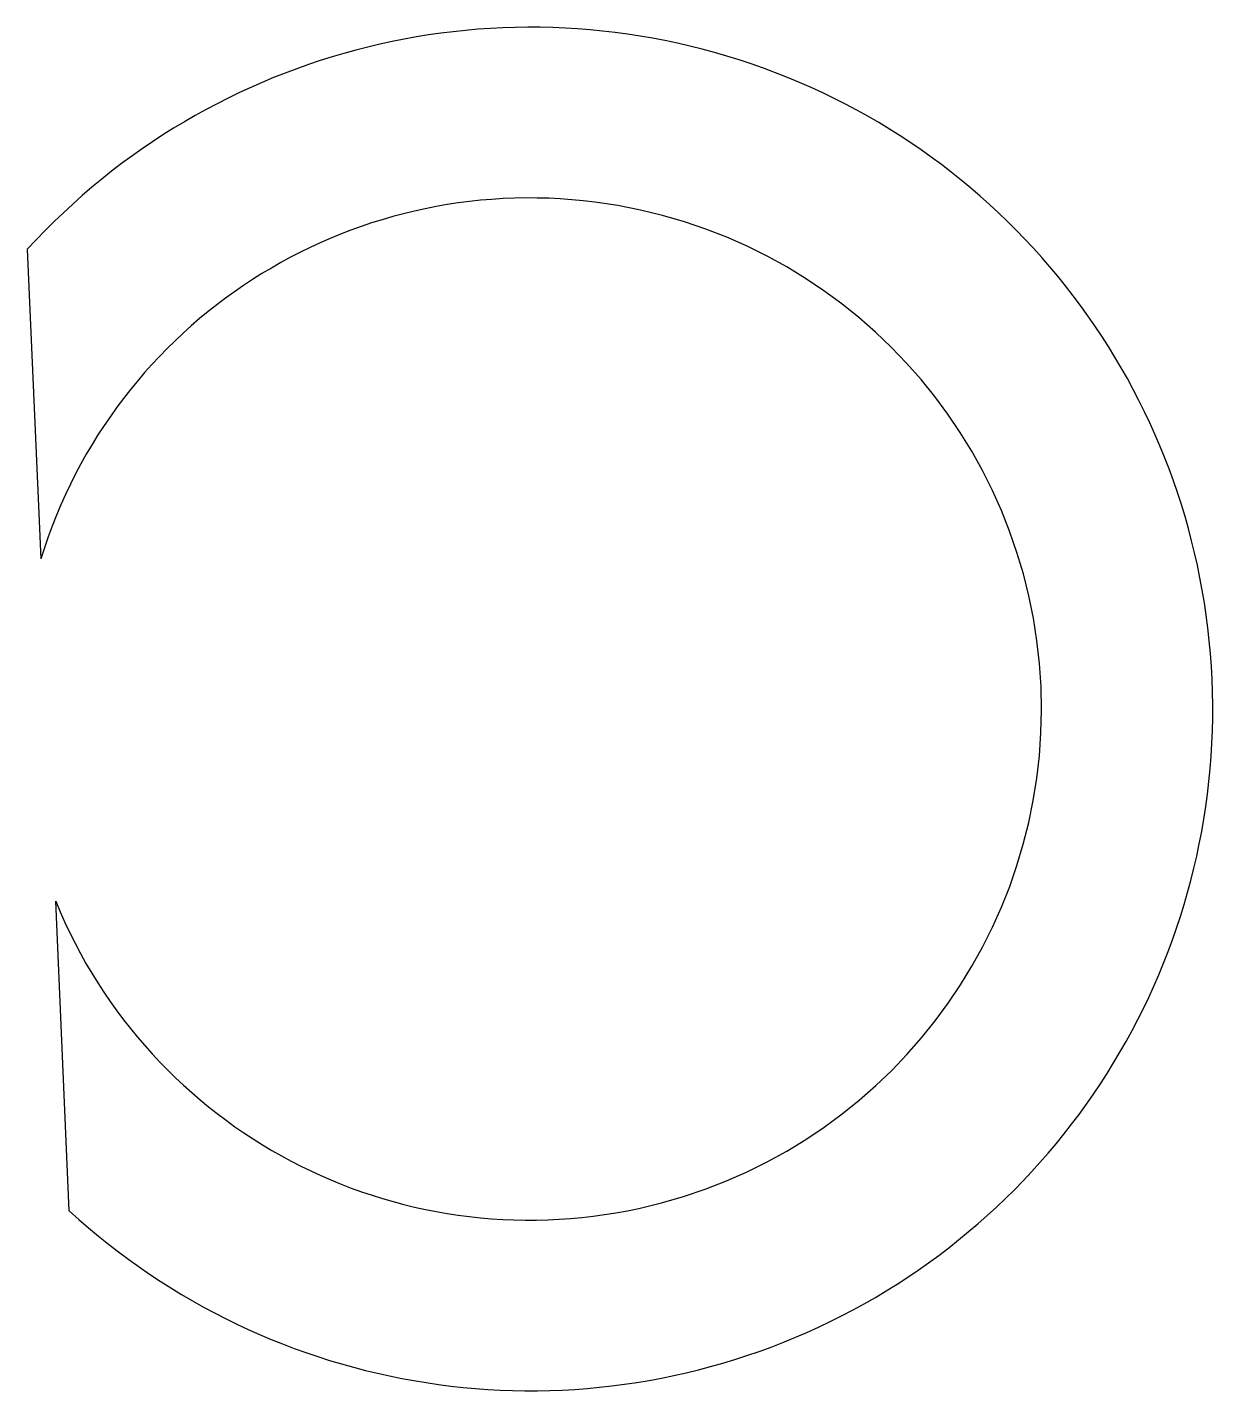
# Model space of a CAD drawing. Header units: millimetres. Extents: x -22.1 to 30.1, y -30 to 30.
import ezdxf

# ---------------------------------------------------------------- set-up
doc = ezdxf.new("R2010")
doc.units = ezdxf.units.MM

msp = doc.modelspace()

# ---------------------------------------------------------------- linework, layer by layer
at = {"color": 7, "linetype": 'Continuous', "lineweight": 25}
for p, q in [((-22.079, 20.241), (-21.484, 6.614)), ((-20.231, -22.088), (-20.826, -8.461))]:
    msp.add_line(p, q, dxfattribs=at)
msp.add_arc((0.086, 0.004), 30.014, 227.39666, 137.60334, dxfattribs=at)
msp.add_ellipse((0.042, 0.002), major_axis=(22.5, 0.982), ratio=0.999048, start_param=3.483528, end_param=9.082842, dxfattribs=at)

doc.saveas('drawing.dxf')
